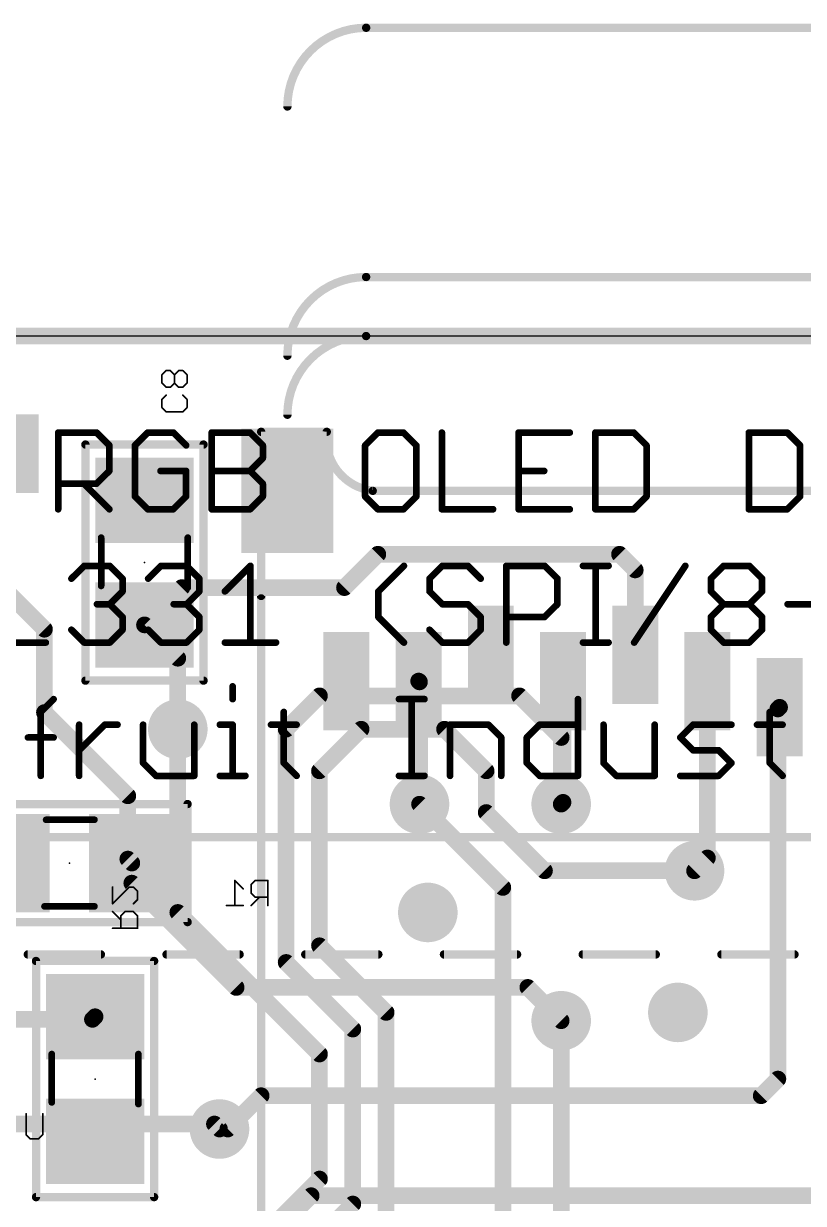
# Model space of a CAD drawing. Extents: x -0.1 to 38.1, y -0.1 to 36.4.
# Drawn here: x 13.14 to 25.03, y 18.42 to 36.41 of the extents above; entities that cross this region are included whole.
import ezdxf

# ---------------------------------------------------------------- set-up
doc = ezdxf.new("R2010")
doc.units = 0
for name, color, linetype in [('1', 12, 'CONTINUOUS'), ('16', 132, 'CONTINUOUS'), ('18', 110, 'CONTINUOUS'), ('20', 53, 'CONTINUOUS'), ('21', 40, 'CONTINUOUS'), ('22', 6, 'CONTINUOUS'), ('24', 53, 'CONTINUOUS'), ('26', 253, 'CONTINUOUS'), ('51', 253, 'CONTINUOUS'), ('52', 253, 'CONTINUOUS')]:
    doc.layers.add(name, color=color, linetype=linetype)

# ---------------------------------------------------------------- blocks, each defined once
blk = doc.blocks.new('RECT')
blk.add_solid([(-0.5, -0.5), (0.5, -0.5), (-0.5, 0.5), (0.5, 0.5)])
blk = doc.blocks.new('ROUNDV')
at = {"const_width": 0.5}
blk.add_lwpolyline([(0, -0.25, 1), (0, 0.25, 1), (0, -0.25)], format="xyb", dxfattribs=at)

msp = doc.modelspace()

# ---------------------------------------------------------------- linework, layer by layer
at = {"layer": '1', "const_width": 0.254}
for points in [[(0, 31.65), (38, 31.65)], [(17.145, 25.654), (17.653, 26.162)], [(17.653, 26.162), (20.701, 26.162)], [(20.701, 26.162), (21.336, 25.527)], [(15.494, 22.86), (15.494, 25.654)], [(17.145, 22.098), (17.145, 25.654)], [(17.653, 25.019), (18.288, 25.654)], [(18.288, 25.654), (19.558, 25.654)], [(19.558, 25.654), (20.193, 25.019)], [(21.336, 25.527), (21.336, 24.511)], [(17.653, 22.352), (17.653, 25.019)], [(20.193, 25.019), (20.193, 24.384)], [(20.447, 23.241), (19.177, 24.511)], [(20.193, 24.384), (21.082, 23.495)], [(21.082, 23.495), (23.368, 23.495)], [(20.447, 18.288), (20.447, 23.241)], [(17.653, 20.701), (15.494, 22.86)], [(18.669, 21.336), (17.653, 22.352)], [(18.161, 21.082), (17.145, 22.098)], [(18.669, 18.161), (18.669, 21.336)], [(21.336, 15.748), (21.336, 21.209)], [(18.161, 18.415), (18.161, 21.082)], [(17.653, 18.796), (17.653, 20.701)], [(3.762, 19.635), (16.052, 19.635)], [(16.052, 19.635), (16.129, 19.558)], [(16.764, 17.907), (17.653, 18.796)], [(16.256, 16.51), (18.161, 18.415)]]:
    msp.add_lwpolyline(points, dxfattribs=at)
at = {"layer": '1', "const_width": 0.127}
for points in [[(17.653, 26.2255, 1), (17.653, 26.0985)], [(17.6979, 26.1171, 1), (17.6081, 26.2069)], [(20.7459, 26.2069, 1), (20.6561, 26.1171)], [(20.701, 26.0985, 1), (20.701, 26.2255)], [(15.5575, 25.654, 1), (15.4305, 25.654)], [(17.2085, 25.654, 1), (17.0815, 25.654)], [(17.1001, 25.6989, 1), (17.1899, 25.6091)], [(18.288, 25.7175, 1), (18.288, 25.5905)], [(18.3329, 25.6091, 1), (18.2431, 25.6989)], [(19.6029, 25.6989, 1), (19.5131, 25.6091)], [(19.558, 25.5905, 1), (19.558, 25.7175)], [(21.3995, 25.527, 1), (21.2725, 25.527)], [(21.2911, 25.4821, 1), (21.3809, 25.5719)], [(17.7165, 25.019, 1), (17.5895, 25.019)], [(17.6081, 25.0639, 1), (17.6979, 24.9741)], [(20.2565, 25.019, 1), (20.1295, 25.019)], [(20.1481, 24.9741, 1), (20.2379, 25.0639)], [(19.2219, 24.5559, 1), (19.1321, 24.4661)], [(20.2379, 24.4289, 1), (20.1481, 24.3391)], [(21.2725, 24.511, 1), (21.3995, 24.511)], [(20.1295, 24.384, 1), (20.2565, 24.384)], [(21.082, 23.5585, 1), (21.082, 23.4315)], [(21.0371, 23.4501, 1), (21.1269, 23.5399)], [(23.368, 23.4315, 1), (23.368, 23.5585)], [(20.5105, 23.241, 1), (20.3835, 23.241)], [(20.4021, 23.1961, 1), (20.4919, 23.2859)], [(15.5389, 22.9049, 1), (15.4491, 22.8151)], [(15.4305, 22.86, 1), (15.5575, 22.86)], [(17.6979, 22.3969, 1), (17.6081, 22.3071)], [(17.5895, 22.352, 1), (17.7165, 22.352)], [(17.1899, 22.1429, 1), (17.1001, 22.0531)], [(17.0815, 22.098, 1), (17.2085, 22.098)], [(18.7325, 21.336, 1), (18.6055, 21.336)], [(18.6241, 21.2911, 1), (18.7139, 21.3809)], [(21.3995, 21.209, 1), (21.2725, 21.209)], [(18.2245, 21.082, 1), (18.0975, 21.082)], [(18.1161, 21.0371, 1), (18.2059, 21.1269)], [(17.7165, 20.701, 1), (17.5895, 20.701)], [(17.6081, 20.6561, 1), (17.6979, 20.7459)], [(16.0969, 19.6799, 1), (16.0071, 19.5901)], [(16.052, 19.5715, 1), (16.052, 19.6985)], [(16.0841, 19.5131, 1), (16.1739, 19.6029)], [(17.6979, 18.7511, 1), (17.6081, 18.8409)], [(17.5895, 18.796, 1), (17.7165, 18.796)], [(18.2059, 18.3701, 1), (18.1161, 18.4599)], [(18.0975, 18.415, 1), (18.2245, 18.415)]]:
    msp.add_lwpolyline(points, format="xyb", dxfattribs=at)
at = {"layer": '16', "const_width": 0.254}
for points in [[(1.27, 31.65), (36.73, 31.65)], [(18.034, 27.813), (18.542, 28.321)], [(18.542, 28.321), (22.225, 28.321)], [(22.225, 28.321), (22.464, 28.082)], [(22.464, 28.082), (22.464, 26.788)], [(14.986, 27.244), (15.555, 27.813)], [(15.555, 27.813), (18.034, 27.813)], [(13.462, 27.178), (12.893, 27.747)], [(15.494, 26.736), (14.986, 27.244)], [(13.462, 25.908), (13.462, 27.178)], [(15.494, 25.654), (15.494, 26.736)], [(19.177, 26.375), (19.164, 26.388)], [(19.177, 24.511), (19.177, 26.375)], [(21.364, 24.539), (21.364, 26.388)], [(23.564, 23.691), (23.564, 26.388)], [(24.638, 25.962), (24.664, 25.988)], [(24.638, 20.32), (24.638, 25.962)], [(14.732, 24.638), (13.462, 25.908)], [(14.732, 23.674), (14.732, 24.638)], [(21.336, 24.511), (21.364, 24.539)], [(14.793, 23.613), (14.732, 23.674)], [(23.368, 23.495), (23.564, 23.691)], [(14.793, 23.307), (14.793, 23.613)], [(16.383, 21.717), (14.793, 23.307)], [(20.828, 21.717), (16.383, 21.717)], [(21.336, 21.209), (20.828, 21.717)], [(11.872, 21.2301), (14.1931, 21.2301)], [(14.1931, 21.2301), (14.233, 21.27)], [(24.384, 20.066), (24.638, 20.32)], [(16.256, 19.558), (16.764, 20.066)], [(16.764, 20.066), (24.384, 20.066)], [(16.129, 19.558), (16.256, 19.558)], [(16.637, 17.653), (17.526, 18.542)], [(17.526, 18.542), (26.416, 18.542)]]:
    msp.add_lwpolyline(points, dxfattribs=at)
at = {"layer": '16', "const_width": 0.127}
for points in [[(18.542, 28.3845, 1), (18.542, 28.2575)], [(18.5869, 28.2761, 1), (18.4971, 28.3659)], [(22.2699, 28.3659, 1), (22.1801, 28.2761)], [(22.225, 28.2575, 1), (22.225, 28.3845)], [(22.5275, 28.082, 1), (22.4005, 28.082)], [(22.4191, 28.0371, 1), (22.5089, 28.1269)], [(15.555, 27.8765, 1), (15.555, 27.7495)], [(15.5999, 27.7681, 1), (15.5101, 27.8579)], [(17.9891, 27.8579, 1), (18.0789, 27.7681)], [(18.034, 27.7495, 1), (18.034, 27.8765)], [(15.0309, 27.2889, 1), (14.9411, 27.1991)], [(14.9411, 27.2889, 1), (15.0309, 27.1991)], [(13.5255, 27.178, 1), (13.3985, 27.178)], [(13.4171, 27.1331, 1), (13.5069, 27.2229)], [(15.5575, 26.736, 1), (15.4305, 26.736)], [(15.4491, 26.6911, 1), (15.5389, 26.7809)], [(22.4005, 26.788, 1), (22.5275, 26.788)], [(19.2089, 26.4329, 1), (19.1191, 26.3431)], [(19.2405, 26.375, 1), (19.1135, 26.375)], [(19.1321, 26.3301, 1), (19.2219, 26.4199)], [(21.4275, 26.388, 1), (21.3005, 26.388)], [(23.6275, 26.388, 1), (23.5005, 26.388)], [(24.7015, 25.962, 1), (24.5745, 25.962)], [(24.7089, 25.9431, 1), (24.6191, 26.0329)], [(13.5069, 25.9529, 1), (13.4171, 25.8631)], [(13.3985, 25.908, 1), (13.5255, 25.908)], [(24.5931, 26.0069, 1), (24.6829, 25.9171)], [(15.4305, 25.654, 1), (15.5575, 25.654)], [(14.7955, 24.638, 1), (14.6685, 24.638)], [(14.6871, 24.5931, 1), (14.7769, 24.6829)], [(21.4089, 24.4941, 1), (21.3191, 24.5839)], [(19.1135, 24.511, 1), (19.2405, 24.511)], [(21.2911, 24.5559, 1), (21.3809, 24.4661)], [(21.3005, 24.539, 1), (21.4275, 24.539)], [(14.7769, 23.7189, 1), (14.6871, 23.6291)], [(23.5005, 23.691, 1), (23.6275, 23.691)], [(23.6089, 23.6461, 1), (23.5191, 23.7359)], [(14.6685, 23.674, 1), (14.7955, 23.674)], [(14.8565, 23.613, 1), (14.7295, 23.613)], [(14.7481, 23.5681, 1), (14.8379, 23.6579)], [(23.3231, 23.5399, 1), (23.4129, 23.4501)], [(14.8379, 23.3519, 1), (14.7481, 23.2621)], [(14.7295, 23.307, 1), (14.8565, 23.307)], [(16.383, 21.7805, 1), (16.383, 21.6535)], [(16.3381, 21.6721, 1), (16.4279, 21.7619)], [(20.8729, 21.7619, 1), (20.7831, 21.6721)], [(20.828, 21.6535, 1), (20.828, 21.7805)], [(14.1482, 21.275, 1), (14.238, 21.1852)], [(14.2779, 21.2251, 1), (14.1881, 21.3149)], [(14.1931, 21.1666, 1), (14.1931, 21.2936)], [(21.2911, 21.1641, 1), (21.3809, 21.2539)], [(24.5745, 20.32, 1), (24.7015, 20.32)], [(24.6829, 20.2751, 1), (24.5931, 20.3649)], [(16.764, 20.1295, 1), (16.764, 20.0025)], [(16.8089, 20.0211, 1), (16.7191, 20.1109)], [(24.3391, 20.1109, 1), (24.4289, 20.0211)], [(24.384, 20.0025, 1), (24.384, 20.1295)], [(16.129, 19.6215, 1), (16.129, 19.4945)], [(16.2111, 19.6029, 1), (16.3009, 19.5131)], [(16.256, 19.4945, 1), (16.256, 19.6215)], [(17.526, 18.6055, 1), (17.526, 18.4785)], [(17.5709, 18.4971, 1), (17.4811, 18.5869)]]:
    msp.add_lwpolyline(points, format="xyb", dxfattribs=at)
at = {"layer": '20'}
msp.add_line((4.27, 31.65), (33.73, 31.65), dxfattribs=at)
at = {"layer": '21', "const_width": 0.1016}
for points in [[(13.6712, 29.0068), (13.6712, 30.1762)], [(13.6712, 30.1762), (14.2559, 30.1762)], [(14.2559, 30.1762), (14.4508, 29.9813)], [(15.0355, 30.1762), (14.8406, 29.9813)], [(15.4253, 30.1762), (15.0355, 30.1762)], [(15.6202, 29.9813), (15.4253, 30.1762)], [(16.01, 29.0068), (16.01, 30.1762)], [(16.01, 30.1762), (16.5947, 30.1762)], [(16.5947, 30.1762), (16.7896, 29.9813)], [(18.5437, 30.1762), (18.3488, 29.9813)], [(18.9335, 30.1762), (18.5437, 30.1762)], [(19.1284, 29.9813), (18.9335, 30.1762)], [(19.5182, 30.1762), (19.5182, 29.0068)], [(21.4672, 30.1762), (20.6876, 30.1762)], [(20.6876, 30.1762), (20.6876, 29.0068)], [(21.857, 30.1762), (21.857, 29.0068)], [(22.4417, 30.1762), (21.857, 30.1762)], [(22.6366, 29.9813), (22.4417, 30.1762)], [(24.1958, 30.1762), (24.1958, 29.0068)], [(24.7805, 30.1762), (24.1958, 30.1762)], [(24.9754, 29.9813), (24.7805, 30.1762)], [(14.4508, 29.9813), (14.4508, 29.5915)], [(14.8406, 29.9813), (14.8406, 29.2017)], [(16.7896, 29.9813), (16.7896, 29.7864)], [(18.3488, 29.9813), (18.3488, 29.2017)], [(19.1284, 29.2017), (19.1284, 29.9813)], [(22.6366, 29.2017), (22.6366, 29.9813)], [(24.9754, 29.2017), (24.9754, 29.9813)], [(16.7896, 29.7864), (16.5947, 29.5915)], [(14.4508, 29.5915), (14.2559, 29.3966)], [(15.6202, 29.5915), (15.2304, 29.5915)], [(15.6202, 29.2017), (15.6202, 29.5915)], [(16.01, 29.5915), (16.5947, 29.5915)], [(16.5947, 29.5915), (16.7896, 29.3966)], [(20.6876, 29.5915), (21.0774, 29.5915)], [(14.2559, 29.3966), (13.6712, 29.3966)], [(14.061, 29.3966), (14.4508, 29.0068)], [(16.7896, 29.3966), (16.7896, 29.2017)], [(14.8406, 29.2017), (15.0355, 29.0068)], [(15.4253, 29.0068), (15.6202, 29.2017)], [(16.7896, 29.2017), (16.5947, 29.0068)], [(18.3488, 29.2017), (18.5437, 29.0068)], [(18.9335, 29.0068), (19.1284, 29.2017)], [(22.4417, 29.0068), (22.6366, 29.2017)], [(24.7805, 29.0068), (24.9754, 29.2017)], [(15.0355, 29.0068), (15.4253, 29.0068)], [(16.5947, 29.0068), (16.01, 29.0068)], [(18.5437, 29.0068), (18.9335, 29.0068)], [(19.5182, 29.0068), (20.2978, 29.0068)], [(20.6876, 29.0068), (21.4672, 29.0068)], [(21.857, 29.0068), (22.4417, 29.0068)], [(24.1958, 29.0068), (24.7805, 29.0068)], [(13.8724, 27.9493), (14.0673, 28.1442)], [(14.0673, 28.1442), (14.4571, 28.1442)], [(14.4571, 28.1442), (14.652, 27.9493)], [(15.0418, 27.9493), (15.2367, 28.1442)], [(15.2367, 28.1442), (15.6265, 28.1442)], [(15.6265, 28.1442), (15.8214, 27.9493)], [(16.2112, 27.7544), (16.601, 28.1442)], [(16.601, 28.1442), (16.601, 26.9748)], [(18.55, 27.7544), (18.9398, 28.1442)], [(19.5245, 28.1442), (19.3296, 27.9493)], [(19.9143, 28.1442), (19.5245, 28.1442)], [(20.1092, 27.9493), (19.9143, 28.1442)], [(20.499, 26.9748), (20.499, 28.1442)], [(20.499, 28.1442), (21.0837, 28.1442)], [(21.0837, 28.1442), (21.2786, 27.9493)], [(21.6684, 28.1442), (22.0582, 28.1442)], [(21.8633, 26.9748), (21.8633, 28.1442)], [(22.448, 26.9748), (23.2276, 28.1442)], [(23.6174, 27.9493), (23.8123, 28.1442)], [(23.8123, 28.1442), (24.2021, 28.1442)], [(24.2021, 28.1442), (24.397, 27.9493)], [(14.652, 27.9493), (14.652, 27.7544)], [(15.8214, 27.9493), (15.8214, 27.7544)], [(19.3296, 27.9493), (19.3296, 27.7544)], [(21.2786, 27.9493), (21.2786, 27.5595)], [(23.6174, 27.7544), (23.6174, 27.9493)], [(24.397, 27.9493), (24.397, 27.7544)], [(14.652, 27.7544), (14.4571, 27.5595)], [(15.8214, 27.7544), (15.6265, 27.5595)], [(18.55, 27.3646), (18.55, 27.7544)], [(19.3296, 27.7544), (19.5245, 27.5595)], [(23.8123, 27.5595), (23.6174, 27.7544)], [(24.397, 27.7544), (24.2021, 27.5595)], [(14.4571, 27.5595), (14.2622, 27.5595)], [(14.4571, 27.5595), (14.652, 27.3646)], [(15.6265, 27.5595), (15.4316, 27.5595)], [(15.6265, 27.5595), (15.8214, 27.3646)], [(19.5245, 27.5595), (19.9143, 27.5595)], [(19.9143, 27.5595), (20.1092, 27.3646)], [(21.2786, 27.5595), (21.0837, 27.3646)], [(23.6174, 27.3646), (23.8123, 27.5595)], [(23.8123, 27.5595), (24.2021, 27.5595)], [(24.2021, 27.5595), (24.397, 27.3646)], [(24.7868, 27.5595), (25.5664, 27.5595)], [(14.652, 27.3646), (14.652, 27.1697)], [(15.8214, 27.3646), (15.8214, 27.1697)], [(18.9398, 26.9748), (18.55, 27.3646)], [(20.1092, 27.3646), (20.1092, 27.1697)], [(21.0837, 27.3646), (20.499, 27.3646)], [(23.6174, 27.1697), (23.6174, 27.3646)], [(24.397, 27.3646), (24.397, 27.1697)], [(14.0673, 26.9748), (13.8724, 27.1697)], [(14.652, 27.1697), (14.4571, 26.9748)], [(15.2367, 26.9748), (15.0418, 27.1697)], [(15.8214, 27.1697), (15.6265, 26.9748)], [(19.5245, 26.9748), (19.3296, 27.1697)], [(20.1092, 27.1697), (19.9143, 26.9748)], [(23.8123, 26.9748), (23.6174, 27.1697)], [(24.397, 27.1697), (24.2021, 26.9748)], [(12.703, 26.9748), (13.4826, 26.9748)], [(14.4571, 26.9748), (14.0673, 26.9748)], [(15.6265, 26.9748), (15.2367, 26.9748)], [(16.2112, 26.9748), (16.9908, 26.9748)], [(19.9143, 26.9748), (19.5245, 26.9748)], [(21.6684, 26.9748), (22.0582, 26.9748)], [(24.2021, 26.9748), (23.8123, 26.9748)], [(16.3294, 26.3071), (16.3294, 26.1122)], [(13.4059, 25.9173), (13.6008, 26.1122)], [(18.8631, 26.1122), (19.2529, 26.1122)], [(19.058, 24.9428), (19.058, 26.1122)], [(21.5917, 26.1122), (21.5917, 24.9428)], [(13.4059, 24.9428), (13.4059, 25.9173)], [(17.109, 25.9173), (17.109, 25.1377)], [(24.5152, 25.9173), (24.5152, 25.1377)], [(13.9906, 24.9428), (13.9906, 25.7224)], [(13.9906, 25.3326), (14.3804, 25.7224)], [(14.3804, 25.7224), (14.5753, 25.7224)], [(14.9651, 25.7224), (14.9651, 25.1377)], [(15.7447, 24.9428), (15.7447, 25.7224)], [(16.1345, 25.7224), (16.3294, 25.7224)], [(16.3294, 25.7224), (16.3294, 24.9428)], [(16.9141, 25.7224), (17.3039, 25.7224)], [(19.6427, 24.9428), (19.6427, 25.7224)], [(19.6427, 25.7224), (20.2274, 25.7224)], [(20.2274, 25.7224), (20.4223, 25.5275)], [(20.8121, 25.5275), (21.007, 25.7224)], [(21.007, 25.7224), (21.5917, 25.7224)], [(21.9815, 25.7224), (21.9815, 25.1377)], [(22.7611, 24.9428), (22.7611, 25.7224)], [(23.1509, 25.5275), (23.3458, 25.7224)], [(23.3458, 25.7224), (23.9305, 25.7224)], [(24.3203, 25.7224), (24.7101, 25.7224)], [(13.211, 25.5275), (13.6008, 25.5275)], [(20.4223, 25.5275), (20.4223, 24.9428)], [(20.8121, 25.1377), (20.8121, 25.5275)], [(23.3458, 25.3326), (23.1509, 25.5275)], [(23.7356, 25.3326), (23.3458, 25.3326)], [(23.9305, 25.1377), (23.7356, 25.3326)], [(14.9651, 25.1377), (15.16, 24.9428)], [(17.109, 25.1377), (17.3039, 24.9428)], [(21.007, 24.9428), (20.8121, 25.1377)], [(21.9815, 25.1377), (22.1764, 24.9428)], [(23.7356, 24.9428), (23.9305, 25.1377)], [(24.5152, 25.1377), (24.7101, 24.9428)], [(15.16, 24.9428), (15.7447, 24.9428)], [(16.1345, 24.9428), (16.5243, 24.9428)], [(18.8631, 24.9428), (19.2529, 24.9428)], [(21.5917, 24.9428), (21.007, 24.9428)], [(22.1764, 24.9428), (22.7611, 24.9428)], [(23.1509, 24.9428), (23.7356, 24.9428)]]:
    msp.add_lwpolyline(points, dxfattribs=at)
at = {"layer": '21', "const_width": 0.0508}
for points in [[(13.6966, 30.1762, 1), (13.6458, 30.1762)], [(13.6712, 30.2016, 1), (13.6712, 30.1508)], [(14.2738, 30.1942, 1), (14.2379, 30.1582)], [(14.2559, 30.1508, 1), (14.2559, 30.2016)], [(15.0355, 30.2016, 1), (15.0355, 30.1508)], [(15.0534, 30.1582, 1), (15.0175, 30.1942)], [(15.4432, 30.1942, 1), (15.4073, 30.1582)], [(15.4253, 30.1508, 1), (15.4253, 30.2016)], [(16.0354, 30.1762, 1), (15.9846, 30.1762)], [(16.01, 30.2016, 1), (16.01, 30.1508)], [(16.6126, 30.1942, 1), (16.5767, 30.1582)], [(16.5947, 30.1508, 1), (16.5947, 30.2016)], [(18.5437, 30.2016, 1), (18.5437, 30.1508)], [(18.5616, 30.1582, 1), (18.5257, 30.1942)], [(18.9514, 30.1942, 1), (18.9155, 30.1582)], [(18.9335, 30.1508, 1), (18.9335, 30.2016)], [(19.5436, 30.1762, 1), (19.4928, 30.1762)], [(20.6876, 30.2016, 1), (20.6876, 30.1508)], [(20.713, 30.1762, 1), (20.6622, 30.1762)], [(21.4672, 30.1508, 1), (21.4672, 30.2016)], [(21.8824, 30.1762, 1), (21.8316, 30.1762)], [(21.857, 30.2016, 1), (21.857, 30.1508)], [(22.4596, 30.1942, 1), (22.4237, 30.1582)], [(22.4417, 30.1508, 1), (22.4417, 30.2016)], [(24.2212, 30.1762, 1), (24.1704, 30.1762)], [(24.1958, 30.2016, 1), (24.1958, 30.1508)], [(24.7984, 30.1942, 1), (24.7625, 30.1582)], [(24.7805, 30.1508, 1), (24.7805, 30.2016)], [(14.4762, 29.9813, 1), (14.4254, 29.9813)], [(14.4328, 29.9633, 1), (14.4687, 29.9993)], [(14.8226, 29.9993, 1), (14.8585, 29.9633)], [(14.866, 29.9813, 1), (14.8152, 29.9813)], [(15.6022, 29.9633, 1), (15.6381, 29.9993)], [(16.815, 29.9813, 1), (16.7642, 29.9813)], [(16.7716, 29.9633, 1), (16.8075, 29.9993)], [(18.3308, 29.9993, 1), (18.3667, 29.9633)], [(18.3742, 29.9813, 1), (18.3234, 29.9813)], [(19.1538, 29.9813, 1), (19.103, 29.9813)], [(19.1104, 29.9633, 1), (19.1463, 29.9993)], [(22.662, 29.9813, 1), (22.6112, 29.9813)], [(22.6186, 29.9633, 1), (22.6545, 29.9993)], [(25.0008, 29.9813, 1), (24.95, 29.9813)], [(24.9574, 29.9633, 1), (24.9933, 29.9993)], [(16.7642, 29.7864, 1), (16.815, 29.7864)], [(16.8075, 29.7684, 1), (16.7716, 29.8044)], [(14.4254, 29.5915, 1), (14.4762, 29.5915)], [(14.4687, 29.5735, 1), (14.4328, 29.6095)], [(15.2304, 29.6169, 1), (15.2304, 29.5661)], [(15.6456, 29.5915, 1), (15.5948, 29.5915)], [(15.6202, 29.5661, 1), (15.6202, 29.6169)], [(16.01, 29.6169, 1), (16.01, 29.5661)], [(16.6126, 29.6095, 1), (16.5767, 29.5735)], [(16.5767, 29.6095, 1), (16.6126, 29.5735)], [(16.5947, 29.5661, 1), (16.5947, 29.6169)], [(20.6876, 29.6169, 1), (20.6876, 29.5661)], [(21.0774, 29.5661, 1), (21.0774, 29.6169)], [(13.6712, 29.422, 1), (13.6712, 29.3712)], [(14.0789, 29.4146, 1), (14.043, 29.3786)], [(14.2379, 29.4146, 1), (14.2738, 29.3786)], [(14.2559, 29.3712, 1), (14.2559, 29.422)], [(16.815, 29.3966, 1), (16.7642, 29.3966)], [(16.7716, 29.3786, 1), (16.8075, 29.4146)], [(14.8585, 29.2197, 1), (14.8226, 29.1837)], [(14.8152, 29.2017, 1), (14.866, 29.2017)], [(15.5948, 29.2017, 1), (15.6456, 29.2017)], [(15.6381, 29.1837, 1), (15.6022, 29.2197)], [(16.7642, 29.2017, 1), (16.815, 29.2017)], [(16.8075, 29.1837, 1), (16.7716, 29.2197)], [(18.3667, 29.2197, 1), (18.3308, 29.1837)], [(18.3234, 29.2017, 1), (18.3742, 29.2017)], [(19.103, 29.2017, 1), (19.1538, 29.2017)], [(19.1463, 29.1837, 1), (19.1104, 29.2197)], [(22.6112, 29.2017, 1), (22.662, 29.2017)], [(22.6545, 29.1837, 1), (22.6186, 29.2197)], [(24.95, 29.2017, 1), (25.0008, 29.2017)], [(24.9933, 29.1837, 1), (24.9574, 29.2197)], [(13.6458, 29.0068, 1), (13.6966, 29.0068)], [(14.4328, 28.9888, 1), (14.4687, 29.0248)], [(15.0355, 29.0322, 1), (15.0355, 28.9814)], [(15.0175, 28.9888, 1), (15.0534, 29.0248)], [(15.4073, 29.0248, 1), (15.4432, 28.9888)], [(15.4253, 28.9814, 1), (15.4253, 29.0322)], [(16.01, 29.0322, 1), (16.01, 28.9814)], [(15.9846, 29.0068, 1), (16.0354, 29.0068)], [(16.5767, 29.0248, 1), (16.6126, 28.9888)], [(16.5947, 28.9814, 1), (16.5947, 29.0322)], [(18.5437, 29.0322, 1), (18.5437, 28.9814)], [(18.5257, 28.9888, 1), (18.5616, 29.0248)], [(18.9155, 29.0248, 1), (18.9514, 28.9888)], [(18.9335, 28.9814, 1), (18.9335, 29.0322)], [(19.5182, 29.0322, 1), (19.5182, 28.9814)], [(19.4928, 29.0068, 1), (19.5436, 29.0068)], [(20.2978, 28.9814, 1), (20.2978, 29.0322)], [(20.6876, 29.0322, 1), (20.6876, 28.9814)], [(20.6622, 29.0068, 1), (20.713, 29.0068)], [(21.4672, 28.9814, 1), (21.4672, 29.0322)], [(21.857, 29.0322, 1), (21.857, 28.9814)], [(21.8316, 29.0068, 1), (21.8824, 29.0068)], [(22.4237, 29.0248, 1), (22.4596, 28.9888)], [(22.4417, 28.9814, 1), (22.4417, 29.0322)], [(24.1958, 29.0322, 1), (24.1958, 28.9814)], [(24.1704, 29.0068, 1), (24.2212, 29.0068)], [(24.7625, 29.0248, 1), (24.7984, 28.9888)], [(24.7805, 28.9814, 1), (24.7805, 29.0322)], [(14.0673, 28.1696, 1), (14.0673, 28.1188)], [(14.0852, 28.1262, 1), (14.0493, 28.1622)], [(14.475, 28.1622, 1), (14.4391, 28.1262)], [(14.4571, 28.1188, 1), (14.4571, 28.1696)], [(15.2367, 28.1696, 1), (15.2367, 28.1188)], [(15.2546, 28.1262, 1), (15.2187, 28.1622)], [(15.6444, 28.1622, 1), (15.6085, 28.1262)], [(15.6265, 28.1188, 1), (15.6265, 28.1696)], [(16.6264, 28.1442, 1), (16.5756, 28.1442)], [(16.6189, 28.1262, 1), (16.583, 28.1622)], [(18.9577, 28.1262, 1), (18.9218, 28.1622)], [(19.5245, 28.1696, 1), (19.5245, 28.1188)], [(19.5424, 28.1262, 1), (19.5065, 28.1622)], [(19.9322, 28.1622, 1), (19.8963, 28.1262)], [(19.9143, 28.1188, 1), (19.9143, 28.1696)], [(20.5244, 28.1442, 1), (20.4736, 28.1442)], [(20.499, 28.1696, 1), (20.499, 28.1188)], [(21.1016, 28.1622, 1), (21.0657, 28.1262)], [(21.0837, 28.1188, 1), (21.0837, 28.1696)], [(21.6684, 28.1696, 1), (21.6684, 28.1188)], [(21.8887, 28.1442, 1), (21.8379, 28.1442)], [(22.0582, 28.1188, 1), (22.0582, 28.1696)], [(23.2487, 28.1301, 1), (23.2064, 28.1583)], [(23.8123, 28.1696, 1), (23.8123, 28.1188)], [(23.8302, 28.1262, 1), (23.7943, 28.1622)], [(24.22, 28.1622, 1), (24.1841, 28.1262)], [(24.2021, 28.1188, 1), (24.2021, 28.1696)], [(13.8544, 27.9673, 1), (13.8903, 27.9313)], [(14.6774, 27.9493, 1), (14.6266, 27.9493)], [(14.634, 27.9313, 1), (14.6699, 27.9673)], [(15.0238, 27.9673, 1), (15.0597, 27.9313)], [(15.8468, 27.9493, 1), (15.796, 27.9493)], [(15.8034, 27.9313, 1), (15.8393, 27.9673)], [(19.3116, 27.9673, 1), (19.3475, 27.9313)], [(19.355, 27.9493, 1), (19.3042, 27.9493)], [(20.0912, 27.9313, 1), (20.1271, 27.9673)], [(21.304, 27.9493, 1), (21.2532, 27.9493)], [(21.2606, 27.9313, 1), (21.2965, 27.9673)], [(23.5994, 27.9673, 1), (23.6353, 27.9313)], [(23.6428, 27.9493, 1), (23.592, 27.9493)], [(24.4224, 27.9493, 1), (24.3716, 27.9493)], [(24.379, 27.9313, 1), (24.4149, 27.9673)], [(14.6266, 27.7544, 1), (14.6774, 27.7544)], [(14.6699, 27.7364, 1), (14.634, 27.7724)], [(15.796, 27.7544, 1), (15.8468, 27.7544)], [(15.8393, 27.7364, 1), (15.8034, 27.7724)], [(16.1932, 27.7724, 1), (16.2291, 27.7364)], [(18.532, 27.7724, 1), (18.5679, 27.7364)], [(18.5754, 27.7544, 1), (18.5246, 27.7544)], [(19.3475, 27.7724, 1), (19.3116, 27.7364)], [(19.3042, 27.7544, 1), (19.355, 27.7544)], [(23.6353, 27.7724, 1), (23.5994, 27.7364)], [(23.592, 27.7544, 1), (23.6428, 27.7544)], [(24.3716, 27.7544, 1), (24.4224, 27.7544)], [(24.4149, 27.7364, 1), (24.379, 27.7724)], [(14.2622, 27.5849, 1), (14.2622, 27.5341)], [(14.475, 27.5775, 1), (14.4391, 27.5415)], [(14.4391, 27.5775, 1), (14.475, 27.5415)], [(14.4571, 27.5341, 1), (14.4571, 27.5849)], [(15.4316, 27.5849, 1), (15.4316, 27.5341)], [(15.6444, 27.5775, 1), (15.6085, 27.5415)], [(15.6085, 27.5775, 1), (15.6444, 27.5415)], [(15.6265, 27.5341, 1), (15.6265, 27.5849)], [(19.5245, 27.5849, 1), (19.5245, 27.5341)], [(19.5065, 27.5415, 1), (19.5424, 27.5775)], [(19.9322, 27.5775, 1), (19.8963, 27.5415)], [(19.9143, 27.5341, 1), (19.9143, 27.5849)], [(21.2532, 27.5595, 1), (21.304, 27.5595)], [(21.2965, 27.5415, 1), (21.2606, 27.5775)], [(23.8123, 27.5849, 1), (23.8123, 27.5341)], [(23.8302, 27.5415, 1), (23.7943, 27.5775)], [(23.7943, 27.5415, 1), (23.8302, 27.5775)], [(24.22, 27.5775, 1), (24.1841, 27.5415)], [(24.1841, 27.5775, 1), (24.22, 27.5415)], [(24.2021, 27.5341, 1), (24.2021, 27.5849)], [(24.7868, 27.5849, 1), (24.7868, 27.5341)], [(14.6774, 27.3646, 1), (14.6266, 27.3646)], [(14.634, 27.3466, 1), (14.6699, 27.3826)], [(15.8468, 27.3646, 1), (15.796, 27.3646)], [(15.8034, 27.3466, 1), (15.8393, 27.3826)], [(18.5679, 27.3826, 1), (18.532, 27.3466)], [(18.5246, 27.3646, 1), (18.5754, 27.3646)], [(20.1346, 27.3646, 1), (20.0838, 27.3646)], [(20.0912, 27.3466, 1), (20.1271, 27.3826)], [(20.499, 27.39, 1), (20.499, 27.3392)], [(21.0657, 27.3826, 1), (21.1016, 27.3466)], [(21.0837, 27.3392, 1), (21.0837, 27.39)], [(23.5994, 27.3826, 1), (23.6353, 27.3466)], [(23.6428, 27.3646, 1), (23.592, 27.3646)], [(24.4224, 27.3646, 1), (24.3716, 27.3646)], [(24.379, 27.3466, 1), (24.4149, 27.3826)], [(13.8903, 27.1877, 1), (13.8544, 27.1517)], [(14.6266, 27.1697, 1), (14.6774, 27.1697)], [(14.6699, 27.1517, 1), (14.634, 27.1877)], [(15.0597, 27.1877, 1), (15.0238, 27.1517)], [(15.796, 27.1697, 1), (15.8468, 27.1697)], [(15.8393, 27.1517, 1), (15.8034, 27.1877)], [(19.3475, 27.1877, 1), (19.3116, 27.1517)], [(20.0838, 27.1697, 1), (20.1346, 27.1697)], [(20.1271, 27.1517, 1), (20.0912, 27.1877)], [(23.6353, 27.1877, 1), (23.5994, 27.1517)], [(23.592, 27.1697, 1), (23.6428, 27.1697)], [(24.3716, 27.1697, 1), (24.4224, 27.1697)], [(24.4149, 27.1517, 1), (24.379, 27.1877)], [(13.4826, 26.9494, 1), (13.4826, 27.0002)], [(14.0673, 27.0002, 1), (14.0673, 26.9494)], [(14.0493, 26.9568, 1), (14.0852, 26.9928)], [(14.4391, 26.9928, 1), (14.475, 26.9568)], [(14.4571, 26.9494, 1), (14.4571, 27.0002)], [(15.2367, 27.0002, 1), (15.2367, 26.9494)], [(15.2187, 26.9568, 1), (15.2546, 26.9928)], [(15.6085, 26.9928, 1), (15.6444, 26.9568)], [(15.6265, 26.9494, 1), (15.6265, 27.0002)], [(16.2112, 27.0002, 1), (16.2112, 26.9494)], [(16.5756, 26.9748, 1), (16.6264, 26.9748)], [(16.9908, 26.9494, 1), (16.9908, 27.0002)], [(18.9218, 26.9568, 1), (18.9577, 26.9928)], [(19.5245, 27.0002, 1), (19.5245, 26.9494)], [(19.5065, 26.9568, 1), (19.5424, 26.9928)], [(19.8963, 26.9928, 1), (19.9322, 26.9568)], [(19.9143, 26.9494, 1), (19.9143, 27.0002)], [(20.4736, 26.9748, 1), (20.5244, 26.9748)], [(21.6684, 27.0002, 1), (21.6684, 26.9494)], [(21.8379, 26.9748, 1), (21.8887, 26.9748)], [(22.0582, 26.9494, 1), (22.0582, 27.0002)], [(22.4268, 26.9889, 1), (22.4691, 26.9607)], [(23.8123, 27.0002, 1), (23.8123, 26.9494)], [(23.7943, 26.9568, 1), (23.8302, 26.9928)], [(24.1841, 26.9928, 1), (24.22, 26.9568)], [(24.2021, 26.9494, 1), (24.2021, 27.0002)], [(16.3548, 26.3071, 1), (16.304, 26.3071)], [(13.6187, 26.0942, 1), (13.5828, 26.1302)], [(16.304, 26.1122, 1), (16.3548, 26.1122)], [(18.8631, 26.1376, 1), (18.8631, 26.0868)], [(19.0834, 26.1122, 1), (19.0326, 26.1122)], [(19.2529, 26.0868, 1), (19.2529, 26.1376)], [(21.6171, 26.1122, 1), (21.5663, 26.1122)], [(13.3879, 25.9353, 1), (13.4238, 25.8993)], [(13.4313, 25.9173, 1), (13.3805, 25.9173)], [(17.1344, 25.9173, 1), (17.0836, 25.9173)], [(24.5406, 25.9173, 1), (24.4898, 25.9173)], [(14.016, 25.7224, 1), (13.9652, 25.7224)], [(14.3804, 25.7478, 1), (14.3804, 25.697)], [(14.3983, 25.7044, 1), (14.3624, 25.7404)], [(14.5753, 25.697, 1), (14.5753, 25.7478)], [(14.9905, 25.7224, 1), (14.9397, 25.7224)], [(15.7701, 25.7224, 1), (15.7193, 25.7224)], [(16.1345, 25.7478, 1), (16.1345, 25.697)], [(16.3548, 25.7224, 1), (16.304, 25.7224)], [(16.3294, 25.697, 1), (16.3294, 25.7478)], [(16.9141, 25.7478, 1), (16.9141, 25.697)], [(17.3039, 25.697, 1), (17.3039, 25.7478)], [(19.6681, 25.7224, 1), (19.6173, 25.7224)], [(19.6427, 25.7478, 1), (19.6427, 25.697)], [(20.2453, 25.7404, 1), (20.2094, 25.7044)], [(20.2274, 25.697, 1), (20.2274, 25.7478)], [(21.007, 25.7478, 1), (21.007, 25.697)], [(21.0249, 25.7044, 1), (20.989, 25.7404)], [(21.5917, 25.697, 1), (21.5917, 25.7478)], [(22.0069, 25.7224, 1), (21.9561, 25.7224)], [(22.7865, 25.7224, 1), (22.7357, 25.7224)], [(23.3458, 25.7478, 1), (23.3458, 25.697)], [(23.3637, 25.7044, 1), (23.3278, 25.7404)], [(23.9305, 25.697, 1), (23.9305, 25.7478)], [(24.3203, 25.7478, 1), (24.3203, 25.697)], [(24.7101, 25.697, 1), (24.7101, 25.7478)], [(13.211, 25.5529, 1), (13.211, 25.5021)], [(13.6008, 25.5021, 1), (13.6008, 25.5529)], [(20.4477, 25.5275, 1), (20.3969, 25.5275)], [(20.4043, 25.5095, 1), (20.4402, 25.5455)], [(20.7941, 25.5455, 1), (20.83, 25.5095)], [(20.8375, 25.5275, 1), (20.7867, 25.5275)], [(23.1688, 25.5455, 1), (23.1329, 25.5095)], [(23.1329, 25.5455, 1), (23.1688, 25.5095)], [(13.9726, 25.3506, 1), (14.0085, 25.3146)], [(23.3458, 25.358, 1), (23.3458, 25.3072)], [(23.3278, 25.3146, 1), (23.3637, 25.3506)], [(23.7535, 25.3506, 1), (23.7176, 25.3146)], [(23.7356, 25.3072, 1), (23.7356, 25.358)], [(14.983, 25.1557, 1), (14.9471, 25.1197)], [(17.1269, 25.1557, 1), (17.091, 25.1197)], [(20.83, 25.1557, 1), (20.7941, 25.1197)], [(21.9994, 25.1557, 1), (21.9635, 25.1197)], [(23.9484, 25.1197, 1), (23.9125, 25.1557)], [(24.5331, 25.1557, 1), (24.4972, 25.1197)], [(14.9397, 25.1377, 1), (14.9905, 25.1377)], [(17.0836, 25.1377, 1), (17.1344, 25.1377)], [(20.7867, 25.1377, 1), (20.8375, 25.1377)], [(21.9561, 25.1377, 1), (22.0069, 25.1377)], [(23.9125, 25.1197, 1), (23.9484, 25.1557)], [(24.4898, 25.1377, 1), (24.5406, 25.1377)], [(13.3805, 24.9428, 1), (13.4313, 24.9428)], [(13.9652, 24.9428, 1), (14.016, 24.9428)], [(15.16, 24.9682, 1), (15.16, 24.9174)], [(15.142, 24.9248, 1), (15.1779, 24.9608)], [(15.7193, 24.9428, 1), (15.7701, 24.9428)], [(15.7447, 24.9174, 1), (15.7447, 24.9682)], [(16.1345, 24.9682, 1), (16.1345, 24.9174)], [(16.304, 24.9428, 1), (16.3548, 24.9428)], [(16.5243, 24.9174, 1), (16.5243, 24.9682)], [(17.2859, 24.9248, 1), (17.3218, 24.9608)], [(18.8631, 24.9682, 1), (18.8631, 24.9174)], [(19.0326, 24.9428, 1), (19.0834, 24.9428)], [(19.2529, 24.9174, 1), (19.2529, 24.9682)], [(19.6173, 24.9428, 1), (19.6681, 24.9428)], [(20.3969, 24.9428, 1), (20.4477, 24.9428)], [(21.007, 24.9682, 1), (21.007, 24.9174)], [(20.989, 24.9248, 1), (21.0249, 24.9608)], [(21.5663, 24.9428, 1), (21.6171, 24.9428)], [(21.5917, 24.9174, 1), (21.5917, 24.9682)], [(22.1764, 24.9682, 1), (22.1764, 24.9174)], [(22.1584, 24.9248, 1), (22.1943, 24.9608)], [(22.7357, 24.9428, 1), (22.7865, 24.9428)], [(22.7611, 24.9174, 1), (22.7611, 24.9682)], [(23.1509, 24.9682, 1), (23.1509, 24.9174)], [(23.7176, 24.9608, 1), (23.7535, 24.9248)], [(23.7356, 24.9174, 1), (23.7356, 24.9682)], [(24.6921, 24.9248, 1), (24.728, 24.9608)]]:
    msp.add_lwpolyline(points, format="xyb", dxfattribs=at)
at = {"layer": '22', "const_width": 0.0635}
for points in [[(14.1178, 29.994, 1), (14.0542, 29.994)], [(14.086, 30.0257, 1), (14.086, 29.9623)], [(15.9178, 29.994, 1), (15.8543, 29.994)], [(15.886, 29.9623, 1), (15.886, 30.0257)], [(18.464, 29.3197, 1), (18.464, 29.2563)], [(16.7957, 27.648, 1), (16.7323, 27.648)], [(14.086, 26.4258, 1), (14.086, 26.3623)], [(15.886, 26.3623, 1), (15.886, 26.4258)], [(14.0542, 26.394, 1), (14.1178, 26.394)], [(15.8543, 26.394, 1), (15.9178, 26.394)], [(15.6748, 24.513, 1), (15.6113, 24.513)], [(15.643, 24.4813, 1), (15.643, 24.5448)], [(15.6113, 22.713, 1), (15.6748, 22.713)], [(15.643, 22.6813, 1), (15.643, 22.7447)], [(13.3648, 22.12, 1), (13.3012, 22.12)], [(13.333, 22.1517, 1), (13.333, 22.0883)], [(15.1648, 22.12, 1), (15.1013, 22.12)], [(15.133, 22.0883, 1), (15.133, 22.1517)], [(13.3012, 18.52, 1), (13.3648, 18.52)], [(13.333, 18.5517, 1), (13.333, 18.4883)], [(15.1013, 18.52, 1), (15.1648, 18.52)], [(15.133, 18.4883, 1), (15.133, 18.5517)]]:
    msp.add_lwpolyline(points, format="xyb", dxfattribs=at)
at = {"layer": '22', "const_width": 0.127}
for points in [[(15.886, 29.994), (14.086, 29.994)], [(14.086, 29.994), (14.086, 26.394)], [(15.886, 26.394), (15.886, 29.994)], [(18.464, 29.288), (28.164, 29.288)], [(16.764, 15.788), (16.764, 27.648)], [(14.086, 26.394), (15.886, 26.394)], [(15.643, 24.513), (12.043, 24.513)], [(15.643, 22.713), (15.643, 24.513)], [(12.043, 22.713), (15.643, 22.713)], [(15.133, 22.12), (13.333, 22.12)], [(13.333, 22.12), (13.333, 18.52)], [(15.133, 18.52), (15.133, 22.12)], [(13.333, 18.52), (15.133, 18.52)]]:
    msp.add_lwpolyline(points, dxfattribs=at)
at = {"layer": '24'}
for p in [(14.986, 28.194), (13.843, 23.613), (14.233, 20.32)]:
    msp.add_point(p, dxfattribs=at)
at = {"layer": '26', "const_width": 0.0254}
for points in [[(15.3163, 31.1211), (15.2527, 31.0576)], [(15.3798, 31.1211), (15.3163, 31.1211)], [(15.4434, 31.0576), (15.3798, 31.1211)], [(15.5069, 31.1211), (15.4434, 31.0576)], [(15.5705, 31.1211), (15.5069, 31.1211)], [(15.634, 31.0576), (15.5705, 31.1211)], [(15.2527, 31.0576), (15.2527, 30.9305)], [(15.2527, 30.9305), (15.3163, 30.8669)], [(15.3798, 30.8669), (15.4434, 30.9305)], [(15.4434, 30.9305), (15.4434, 31.0576)], [(15.4434, 30.9305), (15.5069, 30.8669)], [(15.5705, 30.8669), (15.634, 30.9305)], [(15.634, 30.9305), (15.634, 31.0576)], [(15.2527, 30.6834), (15.3163, 30.7469)], [(15.3163, 30.8669), (15.3798, 30.8669)], [(15.5069, 30.8669), (15.5705, 30.8669)], [(15.5705, 30.7469), (15.634, 30.6834)], [(15.2527, 30.5563), (15.2527, 30.6834)], [(15.634, 30.6834), (15.634, 30.5563)], [(15.3163, 30.4927), (15.2527, 30.5563)], [(15.5705, 30.4927), (15.3163, 30.4927)], [(15.634, 30.5563), (15.5705, 30.4927)], [(14.4997, 23.2471), (14.4997, 22.9929)], [(14.4997, 22.9929), (14.7539, 23.2471)], [(14.7539, 23.2471), (14.8175, 23.2471)], [(14.8175, 23.2471), (14.881, 23.1836)], [(16.4905, 23.2195), (16.3634, 23.3466)], [(16.3634, 23.3466), (16.3634, 22.9653)], [(16.6741, 23.3466), (16.6105, 23.2831)], [(16.6105, 23.2831), (16.6105, 23.156)], [(16.8647, 23.3466), (16.6741, 23.3466)], [(16.8647, 22.9653), (16.8647, 23.3466)], [(14.881, 23.0565), (14.8175, 22.9929)], [(14.881, 23.1836), (14.881, 23.0565)], [(16.6105, 23.156), (16.6741, 23.0924)], [(16.7376, 23.0924), (16.6105, 22.9653)], [(16.6741, 23.0924), (16.8647, 23.0924)], [(14.6268, 22.7458), (14.4997, 22.8729)], [(14.6904, 22.8729), (14.6268, 22.8094)], [(14.8175, 22.8729), (14.6904, 22.8729)], [(14.881, 22.8094), (14.8175, 22.8729)], [(16.4905, 22.9653), (16.2363, 22.9653)], [(14.6268, 22.8094), (14.6268, 22.6187)], [(14.881, 22.6187), (14.881, 22.8094)], [(14.4997, 22.6187), (14.881, 22.6187)], [(13.1815, 19.4729), (13.1815, 19.7906)], [(13.4357, 19.7906), (13.4357, 19.4729)], [(13.2451, 19.4093), (13.1815, 19.4729)], [(13.4357, 19.4729), (13.3722, 19.4093)], [(13.3722, 19.4093), (13.2451, 19.4093)]]:
    msp.add_lwpolyline(points, dxfattribs=at)
at = {"layer": '26', "const_width": 0.0127}
for points in [[(15.3163, 31.1275, 1), (15.3163, 31.1148)], [(15.3207, 31.1166, 1), (15.3118, 31.1256)], [(15.3843, 31.1256, 1), (15.3753, 31.1166)], [(15.3798, 31.1148, 1), (15.3798, 31.1275)], [(15.5069, 31.1275, 1), (15.5069, 31.1148)], [(15.5114, 31.1166, 1), (15.5024, 31.1256)], [(15.575, 31.1256, 1), (15.566, 31.1166)], [(15.5705, 31.1148, 1), (15.5705, 31.1275)], [(15.2591, 31.0576, 1), (15.2464, 31.0576)], [(15.2482, 31.0621, 1), (15.2572, 31.0531)], [(15.2572, 30.9349, 1), (15.2482, 30.926)], [(15.4497, 31.0576, 1), (15.437, 31.0576)], [(15.4389, 31.0621, 1), (15.4479, 31.0531)], [(15.4479, 30.9349, 1), (15.4389, 30.926)], [(15.4389, 31.0531, 1), (15.4479, 31.0621)], [(15.4479, 30.926, 1), (15.4389, 30.9349)], [(15.6404, 31.0576, 1), (15.6277, 31.0576)], [(15.6295, 31.0531, 1), (15.6385, 31.0621)], [(15.6385, 30.926, 1), (15.6295, 30.9349)], [(15.2464, 30.9305, 1), (15.2591, 30.9305)], [(15.3163, 30.8733, 1), (15.3163, 30.8606)], [(15.3118, 30.8624, 1), (15.3207, 30.8714)], [(15.3207, 30.7424, 1), (15.3118, 30.7514)], [(15.3753, 30.8714, 1), (15.3843, 30.8624)], [(15.3798, 30.8606, 1), (15.3798, 30.8733)], [(15.437, 30.9305, 1), (15.4497, 30.9305)], [(15.5069, 30.8733, 1), (15.5069, 30.8606)], [(15.5024, 30.8624, 1), (15.5114, 30.8714)], [(15.566, 30.8714, 1), (15.575, 30.8624)], [(15.575, 30.7514, 1), (15.566, 30.7424)], [(15.5705, 30.8606, 1), (15.5705, 30.8733)], [(15.6277, 30.9305, 1), (15.6404, 30.9305)], [(15.2591, 30.6834, 1), (15.2464, 30.6834)], [(15.2482, 30.6879, 1), (15.2572, 30.6789)], [(15.6404, 30.6834, 1), (15.6277, 30.6834)], [(15.6295, 30.6789, 1), (15.6385, 30.6879)], [(15.2572, 30.5607, 1), (15.2482, 30.5518)], [(15.2464, 30.5563, 1), (15.2591, 30.5563)], [(15.3163, 30.4991, 1), (15.3163, 30.4864)], [(15.3118, 30.4882, 1), (15.3207, 30.4972)], [(15.566, 30.4972, 1), (15.575, 30.4882)], [(15.5705, 30.4864, 1), (15.5705, 30.4991)], [(15.6277, 30.5563, 1), (15.6404, 30.5563)], [(15.6385, 30.5518, 1), (15.6295, 30.5607)], [(14.5061, 23.2471, 1), (14.4934, 23.2471)], [(14.7539, 23.2535, 1), (14.7539, 23.2408)], [(14.7584, 23.2426, 1), (14.7494, 23.2516)], [(14.822, 23.2516, 1), (14.813, 23.2426)], [(14.8175, 23.2408, 1), (14.8175, 23.2535)], [(16.3679, 23.3511, 1), (16.3589, 23.3421)], [(16.3698, 23.3466, 1), (16.3571, 23.3466)], [(16.486, 23.215, 1), (16.495, 23.224)], [(16.6169, 23.2831, 1), (16.6042, 23.2831)], [(16.606, 23.2876, 1), (16.615, 23.2786)], [(16.6741, 23.353, 1), (16.6741, 23.3403)], [(16.6785, 23.3421, 1), (16.6696, 23.3511)], [(16.8711, 23.3466, 1), (16.8584, 23.3466)], [(16.8647, 23.3403, 1), (16.8647, 23.353)], [(14.8874, 23.1836, 1), (14.8747, 23.1836)], [(14.8747, 23.0565, 1), (14.8874, 23.0565)], [(14.8765, 23.1791, 1), (14.8855, 23.1881)], [(14.8855, 23.052, 1), (14.8765, 23.0609)], [(16.615, 23.1605, 1), (16.606, 23.1515)], [(16.6042, 23.156, 1), (16.6169, 23.156)], [(16.6741, 23.0988, 1), (16.6741, 23.0861)], [(16.6696, 23.0879, 1), (16.6785, 23.0969)], [(16.7421, 23.0879, 1), (16.7331, 23.0969)], [(16.8647, 23.0861, 1), (16.8647, 23.0988)], [(14.4952, 22.9974, 1), (14.5042, 22.9884)], [(14.4934, 22.9929, 1), (14.5061, 22.9929)], [(14.5042, 22.8774, 1), (14.4952, 22.8684)], [(14.6904, 22.8793, 1), (14.6904, 22.8666)], [(14.6949, 22.8684, 1), (14.6859, 22.8774)], [(14.813, 22.9974, 1), (14.822, 22.9884)], [(14.822, 22.8774, 1), (14.813, 22.8684)], [(14.8175, 22.8666, 1), (14.8175, 22.8793)], [(16.2363, 22.9717, 1), (16.2363, 22.959)], [(16.3571, 22.9653, 1), (16.3698, 22.9653)], [(16.4905, 22.959, 1), (16.4905, 22.9717)], [(16.606, 22.9698, 1), (16.615, 22.9608)], [(16.8584, 22.9653, 1), (16.8711, 22.9653)], [(14.6223, 22.8139, 1), (14.6313, 22.8049)], [(14.6332, 22.8094, 1), (14.6205, 22.8094)], [(14.6223, 22.7413, 1), (14.6313, 22.7503)], [(14.8874, 22.8094, 1), (14.8747, 22.8094)], [(14.8765, 22.8049, 1), (14.8855, 22.8139)], [(14.4997, 22.6251, 1), (14.4997, 22.6123)], [(14.6205, 22.6187, 1), (14.6332, 22.6187)], [(14.8747, 22.6187, 1), (14.8874, 22.6187)], [(14.881, 22.6123, 1), (14.881, 22.6251)], [(13.1878, 19.7906, 1), (13.1752, 19.7906)], [(13.4421, 19.7906, 1), (13.4294, 19.7906)], [(13.186, 19.4773, 1), (13.177, 19.4684)], [(13.1752, 19.4729, 1), (13.1878, 19.4729)], [(13.4294, 19.4729, 1), (13.4421, 19.4729)], [(13.4402, 19.4684, 1), (13.4312, 19.4773)], [(13.2451, 19.4157, 1), (13.2451, 19.403)], [(13.2406, 19.4048, 1), (13.2495, 19.4138)], [(13.3677, 19.4138, 1), (13.3767, 19.4048)], [(13.3722, 19.403, 1), (13.3722, 19.4157)]]:
    msp.add_lwpolyline(points, format="xyb", dxfattribs=at)
at = {"layer": '51', "const_width": 0.127}
for points in [[(6.2, 24.01), (31.91, 24.01)], [(13.208, 22.22), (14.322, 22.22)], [(15.322, 22.22), (16.436, 22.22)], [(17.436, 22.22), (18.55, 22.22)], [(19.55, 22.22), (20.664, 22.22)], [(21.664, 22.22), (22.778, 22.22)], [(23.778, 22.22), (24.892, 22.22)]]:
    msp.add_lwpolyline(points, dxfattribs=at)
at = {"layer": '51', "const_width": 0.0635}
for points in [[(13.208, 22.2518, 1), (13.208, 22.1883)], [(14.322, 22.1883, 1), (14.322, 22.2518)], [(15.322, 22.2518, 1), (15.322, 22.1883)], [(16.436, 22.1883, 1), (16.436, 22.2518)], [(17.436, 22.2518, 1), (17.436, 22.1883)], [(18.55, 22.1883, 1), (18.55, 22.2518)], [(19.55, 22.2518, 1), (19.55, 22.1883)], [(20.664, 22.1883, 1), (20.664, 22.2518)], [(21.664, 22.2518, 1), (21.664, 22.1883)], [(22.778, 22.1883, 1), (22.778, 22.2518)], [(23.778, 22.2518, 1), (23.778, 22.1883)], [(24.892, 22.1883, 1), (24.892, 22.2518)]]:
    msp.add_lwpolyline(points, format="xyb", dxfattribs=at)
at = {"layer": '52'}
for points, const_width in [([(18.364, 36.348, 0.4142), (17.164, 35.148)], 0.127), ([(18.364, 36.3798, 1), (18.364, 36.3162)], 0.0635), ([(18.364, 36.3162, 1), (18.364, 36.3798)], 0.0635), ([(17.1323, 35.148, 1), (17.1958, 35.148)], 0.0635), ([(18.364, 32.548, 0.4142), (17.164, 31.348)], 0.127), ([(18.364, 32.5798, 1), (18.364, 32.5162)], 0.0635), ([(18.364, 32.5162, 1), (18.364, 32.5798)], 0.0635), ([(18.364, 31.648, 0.4142), (17.164, 30.448)], 0.127), ([(18.364, 31.6798, 1), (18.364, 31.6163)], 0.0635), ([(18.364, 31.6163, 1), (18.364, 31.6798)], 0.0635), ([(17.1323, 31.348, 1), (17.1958, 31.348)], 0.0635), ([(17.1323, 30.448, 1), (17.1958, 30.448)], 0.0635), ([(16.764, 30.2198, 1), (16.764, 30.1563)], 0.0635), ([(16.7957, 30.188, 1), (16.7323, 30.188)], 0.0635), ([(17.764, 30.188, 0.4142), (18.464, 29.288)], 0.127), ([(17.7955, 30.1841, 1), (17.7325, 30.1919)], 0.0635), ([(17.764, 30.1563, 1), (17.764, 30.2198)], 0.0635), ([(18.4601, 29.2565, 1), (18.4679, 29.3195)], 0.0635), ([(14.3514, 28.575, 1), (14.3006, 28.575)], 0.0508), ([(15.6714, 28.575, 1), (15.6206, 28.575)], 0.0508), ([(14.3006, 27.838, 1), (14.3514, 27.838)], 0.0508), ([(15.6206, 27.813, 1), (15.6714, 27.813)], 0.0508), ([(16.7323, 27.686, 1), (16.7957, 27.686)], 0.0635), ([(13.487, 24.2984, 1), (13.487, 24.2476)], 0.0508), ([(14.224, 24.2476, 1), (14.224, 24.2984)], 0.0508), ([(13.462, 22.9784, 1), (13.462, 22.9276)], 0.0508), ([(14.224, 22.9276, 1), (14.224, 22.9784)], 0.0508), ([(13.5984, 20.701, 1), (13.5476, 20.701)], 0.0508), ([(14.9184, 20.701, 1), (14.8676, 20.701)], 0.0508), ([(13.5476, 19.964, 1), (13.5984, 19.964)], 0.0508), ([(14.8676, 19.939, 1), (14.9184, 19.939)], 0.0508)]:
    msp.add_lwpolyline(points, format="xyb", dxfattribs=dict(at, const_width=const_width))
for points, const_width in [([(18.364, 36.348), (27.564, 36.348)], 0.127), ([(18.364, 32.548), (27.564, 32.548)], 0.127), ([(18.364, 31.648), (27.564, 31.648)], 0.127), ([(16.764, 30.188), (17.764, 30.188)], 0.127), ([(16.764, 27.686), (16.764, 30.188)], 0.127), ([(14.326, 27.838), (14.326, 28.575)], 0.1016), ([(15.646, 27.813), (15.646, 28.575)], 0.1016), ([(13.487, 24.273), (14.224, 24.273)], 0.1016), ([(13.462, 22.953), (14.224, 22.953)], 0.1016), ([(13.573, 19.964), (13.573, 20.701)], 0.1016), ([(14.893, 19.939), (14.893, 20.701)], 0.1016)]:
    msp.add_lwpolyline(points, dxfattribs=dict(at, const_width=const_width))

# ---------------------------------------------------------------- block references
at = {"layer": '16', "rotation": 90}
for p, xscale, yscale in [((12.772, 29.854), 1.2, 1.2), ((14.986, 29.144), 1.3, 1.5), ((14.986, 27.244), 1.3, 1.5), ((14.233, 21.27), 1.3, 1.5), ((14.233, 19.37), 1.3, 1.5)]:
    msp.add_blockref('RECT', p, dxfattribs=dict(at, xscale=xscale, yscale=yscale))
at = {"layer": '16'}
for p, xscale, yscale in [((17.164, 29.288), 1.4, 1.9), ((20.264, 26.788), 0.7, 1.5), ((22.464, 26.788), 0.7, 1.5), ((18.064, 26.388), 0.7, 1.5), ((19.164, 26.388), 0.7, 1.5), ((21.364, 26.388), 0.7, 1.5), ((23.564, 26.388), 0.7, 1.5), ((24.664, 25.988), 0.7, 1.5), ((12.893, 23.613), 1.3, 1.5), ((14.793, 23.613), 1.3, 1.5)]:
    msp.add_blockref('RECT', p, dxfattribs=dict(at, xscale=xscale, yscale=yscale))
at = {"layer": '18', "xscale": 0.908, "yscale": 0.908}
for p in [(15.494, 25.654), (15.494, 25.654), (19.177, 24.511), (19.177, 24.511), (21.336, 24.511), (21.336, 24.511), (23.368, 23.495), (23.368, 23.495), (19.304, 22.86), (19.304, 22.86), (23.114, 21.336), (23.114, 21.336), (21.336, 21.209), (21.336, 21.209), (16.129, 19.558), (16.129, 19.558)]:
    msp.add_blockref('ROUNDV', p, dxfattribs=at)
at = {"layer": '52', "xscale": 0.7501, "yscale": 1.4501, "rotation": 90}
for p in [(14.9872, 28.9246), (14.9872, 27.4769), (14.2342, 21.0507), (14.2342, 19.6029)]:
    msp.add_blockref('RECT', p, dxfattribs=at)
at = {"layer": '52', "xscale": 0.7501, "yscale": 1.4501}
for p in [(13.1258, 23.6119), (14.5737, 23.6119)]:
    msp.add_blockref('RECT', p, dxfattribs=at)

doc.saveas('drawing.dxf')
